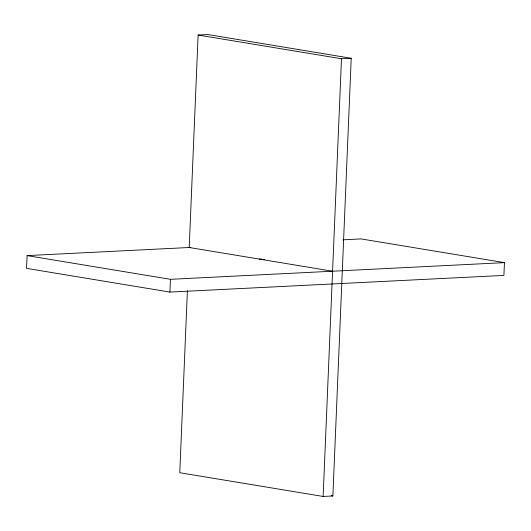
<?xml version="1.0" encoding="UTF-8"?>
<svg xmlns="http://www.w3.org/2000/svg" width="531" height="531" viewBox="0 0 531 531"><rect width="100%" height="100%" fill="white"/><g stroke="black" fill="none" stroke-linecap="round" stroke-linejoin="round"><path stroke-width="0.8" d="M190.841 247.419L27.088 255.597L26.55 268.367L169.913 292.083L503.912 275.403L504.45 262.633L361.087 238.917L342.9 239.826M169.913 292.083L170.451 279.319L27.088 255.597M187.403 290.703L179.777 472.729L323.14 496.452L332.877 495.961L351.223 58.271L207.86 34.548L198.123 35.039L189.209 247.678M323.14 496.452L341.486 58.755L198.123 35.039M341.486 58.755L351.223 58.271M259.46 259.121L261.896 259.002M262.327 259.599L264.763 259.473M170.451 279.319L504.45 262.633M189.215 247.499L332.579 271.222M331.251 495.695L332.877 495.961"/></g></svg>
